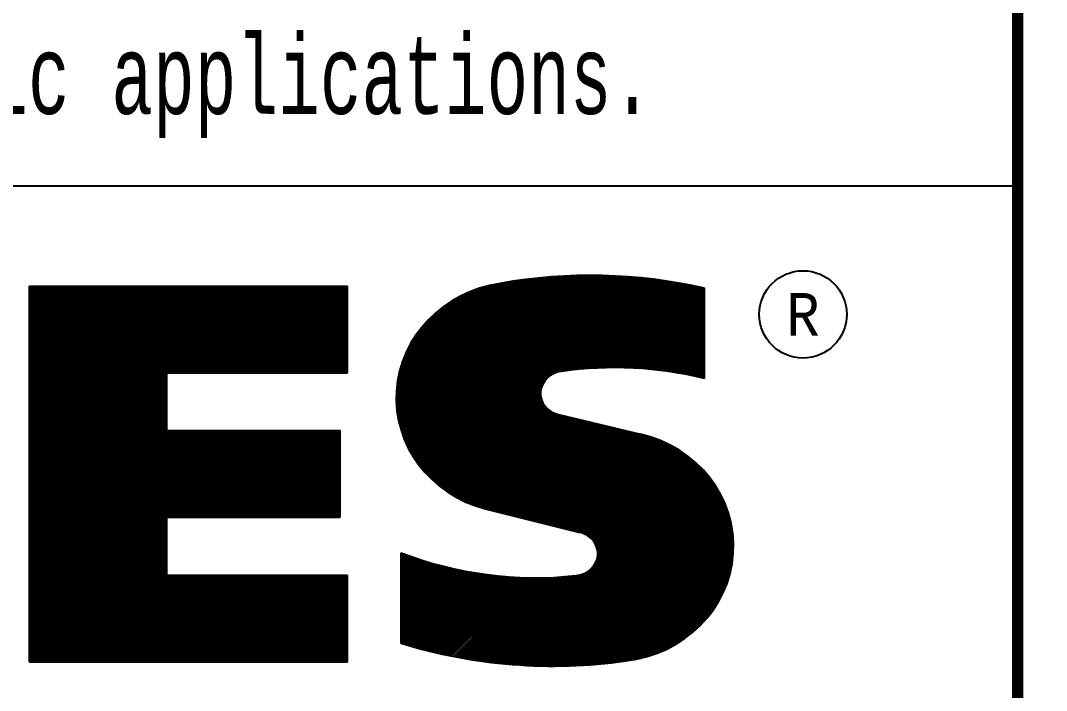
# Model space of a CAD drawing. Extents: x -13 to 326, y -81 to 129.
# Drawn here: x 19.049 to 21.571, y 3.191 to 4.839 of the extents above; entities that cross this region are included whole.
import ezdxf
from ezdxf.enums import TextEntityAlignment as Align

# ---------------------------------------------------------------- set-up
doc = ezdxf.new("R2010")
doc.units = 0
doc.header["$MEASUREMENT"] = 0
doc.layers.add('1', color=7, linetype='Continuous')
doc.layers.add('2', color=7, linetype='Continuous')
doc.styles.get("Standard").update_dxf_attribs({"font": 'monotxt.shx'})

# ---------------------------------------------------------------- blocks, each defined once
blk = doc.blocks.new('*U34', base_point=(20.2747, 3.9112))
at = {"layer": '1', "color": 1, "linetype": 'Continuous'}
blk.add_arc((20.2747, 3.9112), 0.302, 277.0315, 72.0315, dxfattribs=at)
blk = doc.blocks.new('*U35', base_point=(20.499758, 3.545639))
at = {"layer": '1', "color": 1, "linetype": 'Continuous'}
blk.add_arc((20.499758, 3.545639), 0.302006, 277.03145, 75.87677, dxfattribs=at)
blk = doc.blocks.new('*U36', base_point=(20.407239, 3.527289))
at = {"layer": '1', "color": 1, "linetype": 'Continuous'}
blk.add_arc((20.407239, 3.527289), 0.061144, 96.815077, 254.38799, dxfattribs=at)
blk = doc.blocks.new('*U37', base_point=(20.3881, 3.9218))
at = {"layer": '1', "color": 1, "linetype": 'Continuous'}
blk.add_arc((20.3881, 3.9218), 0.0611, 96.8151, 252.7312, dxfattribs=at)
blk = doc.blocks.new('*X15')
at = {"layer": '1', "color": 1, "linetype": 'Continuous'}
for p, q in [((-0.4462, 0.2128), (-0.1316, 0.5274)), ((-0.4462, 0.2157), (-0.1344, 0.5274)), ((-0.4462, 0.2185), (-0.1373, 0.5274)), ((-0.4462, 0.2213), (-0.1401, 0.5274)), ((-0.4462, 0.2242), (-0.1429, 0.5274)), ((-0.4462, 0.227), (-0.1457, 0.5274)), ((-0.4462, 0.2298), (-0.1486, 0.5274)), ((-0.4462, 0.2326), (-0.1514, 0.5274)), ((-0.4462, 0.2355), (-0.1542, 0.5274)), ((-0.4462, 0.2383), (-0.1571, 0.5274)), ((-0.4462, 0.2411), (-0.1599, 0.5274)), ((-0.4462, 0.244), (-0.1627, 0.5274)), ((-0.4462, 0.2468), (-0.1655, 0.5274)), ((-0.4462, 0.2496), (-0.1684, 0.5274)), ((-0.4462, 0.2524), (-0.1712, 0.5274)), ((-0.4462, 0.2553), (-0.174, 0.5274)), ((-0.4462, 0.2581), (-0.1769, 0.5274)), ((-0.4462, 0.2609), (-0.1797, 0.5274)), ((-0.4462, 0.2638), (-0.1825, 0.5274)), ((-0.4462, 0.2666), (-0.1853, 0.5274)), ((-0.4462, 0.2694), (-0.1882, 0.5274)), ((-0.4462, 0.2722), (-0.191, 0.5274)), ((-0.4462, 0.2751), (-0.1938, 0.5274)), ((-0.4462, 0.2779), (-0.1967, 0.5274)), ((-0.4462, 0.2807), (-0.1995, 0.5274)), ((-0.4462, 0.2836), (-0.2023, 0.5274)), ((-0.4462, 0.2864), (-0.2051, 0.5274)), ((-0.4462, 0.2892), (-0.208, 0.5274)), ((-0.4462, 0.292), (-0.2108, 0.5274)), ((-0.4462, 0.2949), (-0.2136, 0.5274)), ((-0.4462, 0.2977), (-0.2165, 0.5274)), ((-0.4462, 0.3005), (-0.2193, 0.5274)), ((-0.4462, 0.3034), (-0.2221, 0.5274)), ((-0.4462, 0.3062), (-0.2249, 0.5274)), ((-0.4462, 0.309), (-0.2278, 0.5274)), ((-0.4462, 0.3118), (-0.2306, 0.5274)), ((-0.4462, 0.3147), (-0.2334, 0.5274)), ((-0.4462, 0.3175), (-0.2362, 0.5274)), ((-0.4462, 0.3203), (-0.2391, 0.5274)), ((-0.4462, 0.3232), (-0.2419, 0.5274)), ((-0.4462, 0.326), (-0.2447, 0.5274)), ((-0.4462, 0.3288), (-0.2476, 0.5274)), ((-0.4462, 0.3316), (-0.2504, 0.5274)), ((-0.4462, 0.3345), (-0.2532, 0.5274)), ((-0.4462, 0.3373), (-0.256, 0.5274)), ((-0.4462, 0.3401), (-0.2589, 0.5274)), ((-0.4462, 0.343), (-0.2617, 0.5274)), ((-0.4462, 0.3458), (-0.2645, 0.5274)), ((-0.4462, 0.3486), (-0.2674, 0.5274)), ((-0.4462, 0.3514), (-0.2702, 0.5274)), ((-0.4462, 0.3543), (-0.273, 0.5274)), ((-0.4462, 0.3571), (-0.2758, 0.5274)), ((-0.4462, 0.3599), (-0.2787, 0.5274)), ((-0.4462, 0.3628), (-0.2815, 0.5274)), ((-0.4462, 0.3656), (-0.2843, 0.5274)), ((-0.4462, 0.3684), (-0.2872, 0.5274)), ((-0.4462, 0.3712), (-0.29, 0.5274)), ((-0.4462, 0.3741), (-0.2928, 0.5274)), ((-0.4462, 0.3769), (-0.2956, 0.5274)), ((-0.4462, 0.3797), (-0.2985, 0.5274)), ((-0.4462, 0.3826), (-0.3013, 0.5274)), ((-0.4462, 0.3854), (-0.3041, 0.5274)), ((-0.4462, 0.3882), (-0.307, 0.5274)), ((-0.4462, 0.391), (-0.3098, 0.5274)), ((-0.4462, 0.3939), (-0.3126, 0.5274)), ((-0.4462, 0.3967), (-0.3154, 0.5274)), ((-0.4462, 0.3995), (-0.3183, 0.5274)), ((-0.4462, 0.4024), (-0.3211, 0.5274)), ((-0.4462, 0.4052), (-0.3239, 0.5274)), ((-0.4462, 0.408), (-0.3268, 0.5274)), ((-0.4462, 0.4108), (-0.3296, 0.5274)), ((-0.4462, 0.4137), (-0.3324, 0.5274)), ((-0.4462, 0.4165), (-0.3352, 0.5274)), ((-0.4462, 0.4193), (-0.3381, 0.5274)), ((-0.4462, 0.4222), (-0.3409, 0.5274)), ((-0.4462, 0.425), (-0.3437, 0.5274)), ((-0.4462, 0.4278), (-0.3466, 0.5274)), ((-0.4462, 0.4306), (-0.3494, 0.5274)), ((-0.4462, 0.4335), (-0.3522, 0.5274)), ((-0.4462, 0.4363), (-0.355, 0.5274)), ((-0.4462, 0.4391), (-0.3579, 0.5274)), ((-0.4462, 0.4419), (-0.3607, 0.5274)), ((-0.4462, 0.4448), (-0.3635, 0.5274)), ((-0.4462, 0.4476), (-0.3664, 0.5274)), ((-0.4462, 0.4504), (-0.3692, 0.5274)), ((-0.4462, 0.4533), (-0.372, 0.5274)), ((-0.4462, 0.4561), (-0.3748, 0.5274)), ((-0.4462, 0.4589), (-0.3777, 0.5274)), ((-0.4462, 0.4617), (-0.3805, 0.5274)), ((-0.4462, 0.4646), (-0.3833, 0.5274)), ((-0.4462, 0.4674), (-0.3862, 0.5274)), ((-0.4462, 0.4702), (-0.389, 0.5274)), ((-0.4462, 0.4731), (-0.3918, 0.5274)), ((-0.4462, 0.4759), (-0.3946, 0.5274)), ((-0.4462, 0.4787), (-0.3975, 0.5274)), ((-0.4462, 0.4815), (-0.4003, 0.5274)), ((-0.4462, 0.4844), (-0.4031, 0.5274)), ((-0.4462, 0.4872), (-0.406, 0.5274)), ((-0.4462, 0.49), (-0.4088, 0.5274)), ((-0.4462, 0.4929), (-0.4116, 0.5274)), ((-0.4462, 0.4957), (-0.4144, 0.5274)), ((-0.4462, 0.4985), (-0.4173, 0.5274)), ((-0.4462, 0.5013), (-0.4201, 0.5274)), ((-0.4462, 0.5042), (-0.4229, 0.5274)), ((-0.4462, 0.507), (-0.4258, 0.5274)), ((-0.4462, 0.5098), (-0.4286, 0.5274)), ((-0.4462, 0.5127), (-0.4314, 0.5274)), ((-0.4462, 0.5155), (-0.4342, 0.5274)), ((-0.4462, 0.5183), (-0.4371, 0.5274)), ((-0.4462, 0.5211), (-0.4399, 0.5274)), ((-0.4462, 0.524), (-0.4427, 0.5274)), ((-0.4462, 0.5268), (-0.4456, 0.5274)), ((-0.2506, 0.4056), (-0.1288, 0.5274)), ((-0.2478, 0.4056), (-0.1259, 0.5274)), ((-0.245, 0.4056), (-0.1231, 0.5274)), ((-0.2422, 0.4056), (-0.1203, 0.5274)), ((-0.2393, 0.4056), (-0.1175, 0.5274)), ((-0.2365, 0.4056), (-0.1146, 0.5274)), ((-0.2337, 0.4056), (-0.1118, 0.5274)), ((-0.2308, 0.4056), (-0.109, 0.5274)), ((-0.228, 0.4056), (-0.1061, 0.5274)), ((-0.2252, 0.4056), (-0.1033, 0.5274)), ((-0.2224, 0.4056), (-0.1005, 0.5274)), ((-0.2195, 0.4056), (-0.0977, 0.5274)), ((-0.2167, 0.4056), (-0.0948, 0.5274)), ((-0.2139, 0.4056), (-0.092, 0.5274)), ((-0.211, 0.4056), (-0.0892, 0.5274)), ((-0.2082, 0.4056), (-0.0863, 0.5274)), ((-0.2054, 0.4056), (-0.0835, 0.5274)), ((-0.2026, 0.4056), (-0.0807, 0.5274)), ((-0.1997, 0.4056), (-0.0779, 0.5274)), ((-0.1969, 0.4056), (-0.075, 0.5274)), ((-0.1941, 0.4056), (-0.0722, 0.5274)), ((-0.1912, 0.4056), (-0.0694, 0.5274)), ((-0.1884, 0.4056), (-0.0665, 0.5274)), ((-0.1856, 0.4056), (-0.0637, 0.5274)), ((-0.1828, 0.4056), (-0.0609, 0.5274)), ((-0.1799, 0.4056), (-0.0581, 0.5274)), ((-0.1771, 0.4056), (-0.0552, 0.5274)), ((-0.1743, 0.4056), (-0.0524, 0.5274)), ((-0.1714, 0.4056), (-0.0496, 0.5274)), ((-0.1686, 0.4056), (-0.0467, 0.5274)), ((-0.1658, 0.4056), (-0.0439, 0.5274)), ((-0.163, 0.4056), (-0.0411, 0.5274)), ((-0.1601, 0.4056), (-0.0383, 0.5274)), ((-0.1573, 0.4056), (-0.0354, 0.5274)), ((-0.1545, 0.4056), (-0.0326, 0.5274)), ((-0.1516, 0.4056), (-0.0298, 0.5274)), ((-0.1488, 0.4056), (-0.0269, 0.5274)), ((-0.146, 0.4056), (-0.0241, 0.5274)), ((-0.1432, 0.4056), (-0.0213, 0.5274)), ((-0.1403, 0.4056), (-0.0185, 0.5274)), ((-0.1375, 0.4056), (-0.0156, 0.5274)), ((-0.1347, 0.4056), (-0.0128, 0.5274)), ((-0.1319, 0.4056), (-0.01, 0.5274)), ((-0.129, 0.4056), (-0.0071, 0.5274)), ((-0.1262, 0.4056), (-0.0043, 0.5274)), ((-0.1234, 0.4056), (-0.0015, 0.5274)), ((-0.1205, 0.4056), (0.0007, 0.5268)), ((-0.1177, 0.4056), (0.0007, 0.524)), ((-0.1149, 0.4056), (0.0007, 0.5211)), ((-0.1121, 0.4056), (0.0007, 0.5183)), ((-0.1092, 0.4056), (0.0007, 0.5155)), ((-0.1064, 0.4056), (0.0007, 0.5126)), ((-0.1036, 0.4056), (0.0007, 0.5098)), ((-0.1007, 0.4056), (0.0007, 0.507)), ((-0.0979, 0.4056), (0.0007, 0.5042)), ((-0.0951, 0.4056), (0.0007, 0.5013)), ((-0.0923, 0.4056), (0.0007, 0.4985)), ((-0.0894, 0.4056), (0.0007, 0.4957)), ((-0.0866, 0.4056), (0.0007, 0.4928)), ((-0.0838, 0.4056), (0.0007, 0.49)), ((-0.0809, 0.4056), (0.0007, 0.4872)), ((-0.0781, 0.4056), (0.0007, 0.4844)), ((-0.0753, 0.4056), (0.0007, 0.4815)), ((-0.0725, 0.4056), (0.0007, 0.4787)), ((-0.0696, 0.4056), (0.0007, 0.4759)), ((-0.0668, 0.4056), (0.0007, 0.473)), ((-0.064, 0.4056), (0.0007, 0.4702)), ((-0.0611, 0.4056), (0.0007, 0.4674)), ((-0.0583, 0.4056), (0.0007, 0.4646)), ((-0.0555, 0.4056), (0.0007, 0.4617)), ((-0.0527, 0.4056), (0.0007, 0.4589)), ((-0.0498, 0.4056), (0.0007, 0.4561)), ((-0.047, 0.4056), (0.0007, 0.4532)), ((-0.0442, 0.4056), (0.0007, 0.4504)), ((-0.0413, 0.4056), (0.0007, 0.4476)), ((-0.0385, 0.4056), (0.0007, 0.4448)), ((-0.0357, 0.4056), (0.0007, 0.4419)), ((-0.0329, 0.4056), (0.0007, 0.4391)), ((-0.03, 0.4056), (0.0007, 0.4363)), ((-0.0272, 0.4056), (0.0007, 0.4334)), ((-0.0244, 0.4056), (0.0007, 0.4306)), ((-0.0215, 0.4056), (0.0007, 0.4278)), ((-0.0187, 0.4056), (0.0007, 0.425)), ((-0.0159, 0.4056), (0.0007, 0.4221)), ((-0.0131, 0.4056), (0.0007, 0.4193)), ((-0.0102, 0.4056), (0.0007, 0.4165)), ((-0.0074, 0.4056), (0.0007, 0.4136)), ((-0.0046, 0.4056), (0.0007, 0.4108)), ((-0.0017, 0.4056), (0.0007, 0.408)), ((-0.4462, 0.21), (-0.2532, 0.403)), ((-0.4462, 0.2072), (-0.2532, 0.4002)), ((-0.4462, 0.2044), (-0.2532, 0.3973)), ((-0.4462, 0.2015), (-0.2532, 0.3945)), ((-0.4462, 0.1987), (-0.2532, 0.3917)), ((-0.4462, 0.1959), (-0.2532, 0.3888)), ((-0.4462, 0.193), (-0.2532, 0.386)), ((-0.4462, 0.1902), (-0.2532, 0.3832)), ((-0.4462, 0.1874), (-0.2532, 0.3804)), ((-0.4462, 0.1846), (-0.2532, 0.3775)), ((-0.4462, 0.1817), (-0.2532, 0.3747)), ((-0.4462, 0.1789), (-0.2532, 0.3719)), ((-0.4462, 0.1761), (-0.2532, 0.369)), ((-0.4462, 0.1732), (-0.2532, 0.3662)), ((-0.4462, 0.1704), (-0.2532, 0.3634)), ((-0.4462, 0.1676), (-0.2532, 0.3606)), ((-0.4462, 0.1648), (-0.2532, 0.3577)), ((-0.4462, 0.1619), (-0.2532, 0.3549)), ((-0.4462, 0.1591), (-0.2532, 0.3521)), ((-0.4462, 0.1563), (-0.2532, 0.3492)), ((-0.4462, 0.1535), (-0.2532, 0.3464)), ((-0.4462, 0.1506), (-0.2532, 0.3436)), ((-0.4462, 0.1478), (-0.2532, 0.3408)), ((-0.4462, 0.145), (-0.2532, 0.3379)), ((-0.4462, 0.1421), (-0.2532, 0.3351)), ((-0.4462, 0.1393), (-0.2532, 0.3323)), ((-0.4462, 0.1365), (-0.2532, 0.3294)), ((-0.4462, 0.1337), (-0.2532, 0.3266)), ((-0.4462, 0.012), (-0.1339, 0.3243)), ((-0.4462, 0.0149), (-0.1367, 0.3243)), ((-0.4462, 0.0177), (-0.1396, 0.3243)), ((-0.4462, 0.0205), (-0.1424, 0.3243)), ((-0.4462, 0.0233), (-0.1452, 0.3243)), ((-0.4462, 0.0262), (-0.148, 0.3243)), ((-0.4462, 0.029), (-0.1509, 0.3243)), ((-0.4462, 0.0318), (-0.1537, 0.3243)), ((-0.4462, 0.0347), (-0.1565, 0.3243)), ((-0.4462, 0.0375), (-0.1594, 0.3243)), ((-0.4462, 0.0403), (-0.1622, 0.3243)), ((-0.4462, 0.0431), (-0.165, 0.3243)), ((-0.4462, 0.046), (-0.1678, 0.3243)), ((-0.4462, 0.0488), (-0.1707, 0.3243)), ((-0.4462, 0.0516), (-0.1735, 0.3243)), ((-0.4462, 0.0545), (-0.1763, 0.3243)), ((-0.4462, 0.0573), (-0.1792, 0.3243)), ((-0.4462, 0.0601), (-0.182, 0.3243)), ((-0.4462, 0.0629), (-0.1848, 0.3243)), ((-0.4462, 0.0658), (-0.1876, 0.3243)), ((-0.4462, 0.0686), (-0.1905, 0.3243)), ((-0.4462, 0.0714), (-0.1933, 0.3243)), ((-0.4462, 0.0743), (-0.1961, 0.3243)), ((-0.4462, 0.0771), (-0.199, 0.3243)), ((-0.4462, 0.0799), (-0.2018, 0.3243)), ((-0.4462, 0.0827), (-0.2046, 0.3243)), ((-0.4462, 0.0856), (-0.2074, 0.3243)), ((-0.4462, 0.0884), (-0.2103, 0.3243)), ((-0.4462, 0.0912), (-0.2131, 0.3243)), ((-0.4462, 0.0941), (-0.2159, 0.3243)), ((-0.4462, 0.0969), (-0.2188, 0.3243)), ((-0.4462, 0.0997), (-0.2216, 0.3243)), ((-0.4462, 0.1025), (-0.2244, 0.3243)), ((-0.4462, 0.1054), (-0.2272, 0.3243)), ((-0.4462, 0.1082), (-0.2301, 0.3243)), ((-0.4462, 0.111), (-0.2329, 0.3243)), ((-0.4462, 0.1139), (-0.2357, 0.3243)), ((-0.4462, 0.1167), (-0.2386, 0.3243)), ((-0.4462, 0.1195), (-0.2414, 0.3243)), ((-0.4462, 0.1223), (-0.2442, 0.3243)), ((-0.4462, 0.1252), (-0.247, 0.3243)), ((-0.4462, 0.128), (-0.2499, 0.3243)), ((-0.4462, 0.1308), (-0.2527, 0.3243)), ((-0.253, 0.2024), (-0.1311, 0.3243)), ((-0.2501, 0.2024), (-0.1282, 0.3243)), ((-0.2473, 0.2024), (-0.1254, 0.3243)), ((-0.2445, 0.2024), (-0.1226, 0.3243)), ((-0.2416, 0.2024), (-0.1198, 0.3243)), ((-0.2388, 0.2024), (-0.1169, 0.3243)), ((-0.236, 0.2024), (-0.1141, 0.3243)), ((-0.2332, 0.2024), (-0.1113, 0.3243)), ((-0.2303, 0.2024), (-0.1084, 0.3243)), ((-0.2275, 0.2024), (-0.1056, 0.3243)), ((-0.2247, 0.2024), (-0.1028, 0.3243)), ((-0.2218, 0.2024), (-0.1, 0.3243)), ((-0.219, 0.2024), (-0.0971, 0.3243)), ((-0.2162, 0.2024), (-0.0943, 0.3243)), ((-0.2134, 0.2024), (-0.0915, 0.3243)), ((-0.2105, 0.2024), (-0.0886, 0.3243)), ((-0.2077, 0.2024), (-0.0858, 0.3243)), ((-0.2049, 0.2024), (-0.083, 0.3243)), ((-0.202, 0.2024), (-0.0802, 0.3243)), ((-0.1992, 0.2024), (-0.0773, 0.3243)), ((-0.1964, 0.2024), (-0.0745, 0.3243)), ((-0.1936, 0.2024), (-0.0717, 0.3243)), ((-0.1907, 0.2024), (-0.0689, 0.3243)), ((-0.1879, 0.2024), (-0.066, 0.3243)), ((-0.1851, 0.2024), (-0.0632, 0.3243)), ((-0.1822, 0.2024), (-0.0604, 0.3243)), ((-0.1794, 0.2024), (-0.0575, 0.3243)), ((-0.1766, 0.2024), (-0.0547, 0.3243)), ((-0.1738, 0.2024), (-0.0519, 0.3243)), ((-0.1709, 0.2024), (-0.0491, 0.3243)), ((-0.1681, 0.2024), (-0.0462, 0.3243)), ((-0.1653, 0.2024), (-0.0434, 0.3243)), ((-0.1624, 0.2024), (-0.0406, 0.3243)), ((-0.1596, 0.2024), (-0.0377, 0.3243)), ((-0.1568, 0.2024), (-0.0349, 0.3243)), ((-0.154, 0.2024), (-0.0321, 0.3243)), ((-0.1511, 0.2024), (-0.0293, 0.3243)), ((-0.1483, 0.2024), (-0.0264, 0.3243)), ((-0.1455, 0.2024), (-0.0236, 0.3243)), ((-0.1426, 0.2024), (-0.0208, 0.3243)), ((-0.1398, 0.2024), (-0.0179, 0.3243)), ((-0.137, 0.2024), (-0.0151, 0.3243)), ((-0.1342, 0.2024), (-0.0123, 0.3243)), ((-0.1313, 0.2024), (-0.0095, 0.3243)), ((-0.1285, 0.2024), (-0.0095, 0.3215)), ((-0.1257, 0.2024), (-0.0095, 0.3186)), ((-0.1228, 0.2024), (-0.0095, 0.3158)), ((-0.12, 0.2024), (-0.0095, 0.313)), ((-0.1172, 0.2024), (-0.0095, 0.3102)), ((-0.1144, 0.2024), (-0.0095, 0.3073)), ((-0.1115, 0.2024), (-0.0095, 0.3045)), ((-0.1087, 0.2024), (-0.0095, 0.3017)), ((-0.1059, 0.2024), (-0.0095, 0.2988)), ((-0.103, 0.2024), (-0.0095, 0.296)), ((-0.1002, 0.2024), (-0.0095, 0.2932)), ((-0.0974, 0.2024), (-0.0095, 0.2904)), ((-0.0946, 0.2024), (-0.0095, 0.2875)), ((-0.0917, 0.2024), (-0.0095, 0.2847)), ((-0.0889, 0.2024), (-0.0095, 0.2819)), ((-0.0861, 0.2024), (-0.0095, 0.279)), ((-0.0832, 0.2024), (-0.0095, 0.2762)), ((-0.0804, 0.2024), (-0.0095, 0.2734)), ((-0.0776, 0.2024), (-0.0095, 0.2706)), ((-0.0748, 0.2024), (-0.0095, 0.2677)), ((-0.0719, 0.2024), (-0.0095, 0.2649)), ((-0.0691, 0.2024), (-0.0095, 0.2621)), ((-0.0663, 0.2024), (-0.0095, 0.2592)), ((-0.0634, 0.2024), (-0.0095, 0.2564)), ((-0.0606, 0.2024), (-0.0095, 0.2536)), ((-0.0578, 0.2024), (-0.0095, 0.2508)), ((-0.055, 0.2024), (-0.0095, 0.2479)), ((-0.0521, 0.2024), (-0.0095, 0.2451)), ((-0.0493, 0.2024), (-0.0095, 0.2423)), ((-0.0465, 0.2024), (-0.0095, 0.2394)), ((-0.0436, 0.2024), (-0.0095, 0.2366)), ((-0.0408, 0.2024), (-0.0095, 0.2338)), ((-0.038, 0.2024), (-0.0095, 0.231)), ((-0.0352, 0.2024), (-0.0095, 0.2281)), ((-0.0323, 0.2024), (-0.0095, 0.2253)), ((-0.0295, 0.2024), (-0.0095, 0.2225)), ((-0.0267, 0.2024), (-0.0095, 0.2196)), ((-0.0238, 0.2024), (-0.0095, 0.2168)), ((-0.4462, 0.0092), (-0.2532, 0.2022)), ((-0.021, 0.2024), (-0.0095, 0.214)), ((-0.0182, 0.2024), (-0.0095, 0.2112)), ((-0.0154, 0.2024), (-0.0095, 0.2083)), ((-0.0125, 0.2024), (-0.0095, 0.2055)), ((-0.0097, 0.2024), (-0.0095, 0.2027)), ((-0.4462, 0.0064), (-0.2532, 0.1993)), ((-0.4462, 0.0035), (-0.2532, 0.1965)), ((-0.4462, 0.0007), (-0.2532, 0.1937)), ((-0.4448, -0.0007), (-0.2532, 0.1909)), ((-0.4419, -0.0007), (-0.2532, 0.188)), ((-0.4391, -0.0007), (-0.2532, 0.1852)), ((-0.4363, -0.0007), (-0.2532, 0.1824)), ((-0.4334, -0.0007), (-0.2532, 0.1795)), ((-0.4306, -0.0007), (-0.2532, 0.1767)), ((-0.4278, -0.0007), (-0.2532, 0.1739)), ((-0.425, -0.0007), (-0.2532, 0.1711)), ((-0.4221, -0.0007), (-0.2532, 0.1682)), ((-0.4193, -0.0007), (-0.2532, 0.1654)), ((-0.4165, -0.0007), (-0.2532, 0.1626)), ((-0.4136, -0.0007), (-0.2532, 0.1597)), ((-0.4108, -0.0007), (-0.2532, 0.1569)), ((-0.408, -0.0007), (-0.2532, 0.1541)), ((-0.4052, -0.0007), (-0.2532, 0.1513)), ((-0.4023, -0.0007), (-0.2532, 0.1484)), ((-0.3995, -0.0007), (-0.2532, 0.1456)), ((-0.3967, -0.0007), (-0.2532, 0.1428)), ((-0.3939, -0.0007), (-0.2532, 0.1399)), ((-0.391, -0.0007), (-0.2532, 0.1371)), ((-0.3882, -0.0007), (-0.2532, 0.1343)), ((-0.3854, -0.0007), (-0.2532, 0.1315)), ((-0.3825, -0.0007), (-0.2532, 0.1286)), ((-0.3797, -0.0007), (-0.2532, 0.1258)), ((-0.3769, -0.0007), (-0.2532, 0.123)), ((-0.3741, -0.0007), (-0.2522, 0.1212)), ((-0.3712, -0.0007), (-0.2493, 0.1212)), ((-0.3684, -0.0007), (-0.2465, 0.1212)), ((-0.3656, -0.0007), (-0.2437, 0.1212)), ((-0.3627, -0.0007), (-0.2409, 0.1212)), ((-0.3599, -0.0007), (-0.238, 0.1212)), ((-0.3571, -0.0007), (-0.2352, 0.1212)), ((-0.3543, -0.0007), (-0.2324, 0.1212)), ((-0.3514, -0.0007), (-0.2295, 0.1212)), ((-0.3486, -0.0007), (-0.2267, 0.1212)), ((-0.3458, -0.0007), (-0.2239, 0.1212)), ((-0.3429, -0.0007), (-0.2211, 0.1212)), ((-0.3401, -0.0007), (-0.2182, 0.1212)), ((-0.3373, -0.0007), (-0.2154, 0.1212)), ((-0.3345, -0.0007), (-0.2126, 0.1212)), ((-0.3316, -0.0007), (-0.2097, 0.1212)), ((-0.3288, -0.0007), (-0.2069, 0.1212)), ((-0.326, -0.0007), (-0.2041, 0.1212)), ((-0.3231, -0.0007), (-0.2013, 0.1212)), ((-0.3203, -0.0007), (-0.1984, 0.1212)), ((-0.3175, -0.0007), (-0.1956, 0.1212)), ((-0.3147, -0.0007), (-0.1928, 0.1212)), ((-0.3118, -0.0007), (-0.19, 0.1212)), ((-0.309, -0.0007), (-0.1871, 0.1212)), ((-0.3062, -0.0007), (-0.1843, 0.1212)), ((-0.3033, -0.0007), (-0.1815, 0.1212)), ((-0.3005, -0.0007), (-0.1786, 0.1212)), ((-0.2977, -0.0007), (-0.1758, 0.1212)), ((-0.2949, -0.0007), (-0.173, 0.1212)), ((-0.292, -0.0007), (-0.1702, 0.1212)), ((-0.2892, -0.0007), (-0.1673, 0.1212)), ((-0.2864, -0.0007), (-0.1645, 0.1212)), ((-0.2835, -0.0007), (-0.1617, 0.1212)), ((-0.2807, -0.0007), (-0.1588, 0.1212)), ((-0.2779, -0.0007), (-0.156, 0.1212)), ((-0.2751, -0.0007), (-0.1532, 0.1212)), ((-0.2722, -0.0007), (-0.1504, 0.1212)), ((-0.2694, -0.0007), (-0.1475, 0.1212)), ((-0.2666, -0.0007), (-0.1447, 0.1212)), ((-0.2637, -0.0007), (-0.1419, 0.1212)), ((-0.2609, -0.0007), (-0.139, 0.1212)), ((-0.2581, -0.0007), (-0.1362, 0.1212)), ((-0.2553, -0.0007), (-0.1334, 0.1212)), ((-0.2524, -0.0007), (-0.1306, 0.1212)), ((-0.2496, -0.0007), (-0.1277, 0.1212)), ((-0.2468, -0.0007), (-0.1249, 0.1212)), ((-0.2439, -0.0007), (-0.1221, 0.1212)), ((-0.2411, -0.0007), (-0.1192, 0.1212)), ((-0.2383, -0.0007), (-0.1164, 0.1212)), ((-0.2355, -0.0007), (-0.1136, 0.1212)), ((-0.2326, -0.0007), (-0.1108, 0.1212)), ((-0.2298, -0.0007), (-0.1079, 0.1212)), ((-0.227, -0.0007), (-0.1051, 0.1212)), ((-0.2241, -0.0007), (-0.1023, 0.1212)), ((-0.2213, -0.0007), (-0.0994, 0.1212)), ((-0.2185, -0.0007), (-0.0966, 0.1212)), ((-0.2157, -0.0007), (-0.0938, 0.1212)), ((-0.2128, -0.0007), (-0.091, 0.1212)), ((-0.21, -0.0007), (-0.0881, 0.1212)), ((-0.2072, -0.0007), (-0.0853, 0.1212)), ((-0.2043, -0.0007), (-0.0825, 0.1212)), ((-0.2015, -0.0007), (-0.0796, 0.1212)), ((-0.1987, -0.0007), (-0.0768, 0.1212)), ((-0.1959, -0.0007), (-0.074, 0.1212)), ((-0.193, -0.0007), (-0.0712, 0.1212)), ((-0.1902, -0.0007), (-0.0683, 0.1212)), ((-0.1874, -0.0007), (-0.0655, 0.1212)), ((-0.1845, -0.0007), (-0.0627, 0.1212)), ((-0.1817, -0.0007), (-0.0598, 0.1212)), ((-0.1789, -0.0007), (-0.057, 0.1212)), ((-0.1761, -0.0007), (-0.0542, 0.1212)), ((-0.1732, -0.0007), (-0.0514, 0.1212)), ((-0.1704, -0.0007), (-0.0485, 0.1212)), ((-0.1676, -0.0007), (-0.0457, 0.1212)), ((-0.1647, -0.0007), (-0.0429, 0.1212)), ((-0.1619, -0.0007), (-0.04, 0.1212)), ((-0.1591, -0.0007), (-0.0372, 0.1212)), ((-0.1563, -0.0007), (-0.0344, 0.1212)), ((-0.1534, -0.0007), (-0.0316, 0.1212)), ((-0.1506, -0.0007), (-0.0287, 0.1212)), ((-0.1478, -0.0007), (-0.0259, 0.1212)), ((-0.1449, -0.0007), (-0.0231, 0.1212)), ((-0.1421, -0.0007), (-0.0202, 0.1212)), ((-0.1393, -0.0007), (-0.0174, 0.1212)), ((-0.1365, -0.0007), (-0.0146, 0.1212)), ((-0.1336, -0.0007), (-0.0118, 0.1212)), ((-0.1308, -0.0007), (-0.0089, 0.1212)), ((-0.128, -0.0007), (-0.0061, 0.1212)), ((-0.1251, -0.0007), (-0.0033, 0.1212)), ((-0.1223, -0.0007), (-0.0004, 0.1212)), ((-0.1195, -0.0007), (0.0007, 0.1195)), ((-0.1167, -0.0007), (0.0007, 0.1167)), ((-0.1138, -0.0007), (0.0007, 0.1138)), ((-0.111, -0.0007), (0.0007, 0.111)), ((-0.1082, -0.0007), (0.0007, 0.1082)), ((-0.1054, -0.0007), (0.0007, 0.1054)), ((-0.1025, -0.0007), (0.0007, 0.1025)), ((-0.0997, -0.0007), (0.0007, 0.0997)), ((-0.0969, -0.0007), (0.0007, 0.0969)), ((-0.094, -0.0007), (0.0007, 0.094)), ((-0.0912, -0.0007), (0.0007, 0.0912)), ((-0.0884, -0.0007), (0.0007, 0.0884)), ((-0.0856, -0.0007), (0.0007, 0.0856)), ((-0.0827, -0.0007), (0.0007, 0.0827)), ((-0.0799, -0.0007), (0.0007, 0.0799)), ((-0.0771, -0.0007), (0.0007, 0.0771)), ((-0.0742, -0.0007), (0.0007, 0.0742)), ((-0.0714, -0.0007), (0.0007, 0.0714)), ((-0.0686, -0.0007), (0.0007, 0.0686)), ((-0.0658, -0.0007), (0.0007, 0.0658)), ((-0.0629, -0.0007), (0.0007, 0.0629)), ((-0.0601, -0.0007), (0.0007, 0.0601)), ((-0.0573, -0.0007), (0.0007, 0.0573)), ((-0.0544, -0.0007), (0.0007, 0.0544)), ((-0.0516, -0.0007), (0.0007, 0.0516)), ((-0.0488, -0.0007), (0.0007, 0.0488)), ((-0.046, -0.0007), (0.0007, 0.046)), ((-0.0431, -0.0007), (0.0007, 0.0431)), ((-0.0403, -0.0007), (0.0007, 0.0403)), ((-0.0375, -0.0007), (0.0007, 0.0375)), ((-0.0346, -0.0007), (0.0007, 0.0346)), ((-0.0318, -0.0007), (0.0007, 0.0318)), ((-0.029, -0.0007), (0.0007, 0.029)), ((-0.0262, -0.0007), (0.0007, 0.0262)), ((-0.0233, -0.0007), (0.0007, 0.0233)), ((-0.0205, -0.0007), (0.0007, 0.0205)), ((-0.0177, -0.0007), (0.0007, 0.0177)), ((-0.0148, -0.0007), (0.0007, 0.0148)), ((-0.012, -0.0007), (0.0007, 0.012)), ((-0.0092, -0.0007), (0.0007, 0.0092)), ((-0.0064, -0.0007), (0.0007, 0.0064)), ((-0.0035, -0.0007), (0.0007, 0.0035)), ((-0.0007, -0.0007), (0.0007, 0.0007))]:
    blk.add_line(p, q, dxfattribs=at)
blk = doc.blocks.new('*X16')
at = {"layer": '1', "color": 1, "linetype": 'Continuous'}
for p, q in [((-0.4195, 0.2735), (-0.203, 0.49)), ((-0.4188, 0.2714), (-0.1999, 0.4902)), ((-0.4181, 0.2692), (-0.1969, 0.4904)), ((-0.4173, 0.2671), (-0.1939, 0.4905)), ((-0.4166, 0.2651), (-0.1909, 0.4907)), ((-0.4158, 0.263), (-0.188, 0.4909)), ((-0.415, 0.261), (-0.185, 0.491)), ((-0.4141, 0.259), (-0.1821, 0.4911)), ((-0.4133, 0.2571), (-0.1791, 0.4912)), ((-0.4124, 0.2551), (-0.1762, 0.4913)), ((-0.4115, 0.2532), (-0.1733, 0.4914)), ((-0.4106, 0.2513), (-0.1704, 0.4915)), ((-0.4096, 0.2494), (-0.1675, 0.4915)), ((-0.4087, 0.2475), (-0.1646, 0.4916)), ((-0.4077, 0.2457), (-0.1618, 0.4916)), ((-0.4067, 0.2438), (-0.1589, 0.4916)), ((-0.4057, 0.242), (-0.1561, 0.4917)), ((-0.4046, 0.2403), (-0.1532, 0.4917)), ((-0.4036, 0.2385), (-0.1504, 0.4916)), ((-0.4025, 0.2368), (-0.1476, 0.4916)), ((-0.4014, 0.235), (-0.1448, 0.4916)), ((-0.4003, 0.2333), (-0.142, 0.4916)), ((-0.3991, 0.2316), (-0.1392, 0.4915)), ((-0.398, 0.23), (-0.1365, 0.4915)), ((-0.3968, 0.2283), (-0.1337, 0.4914)), ((-0.3956, 0.2267), (-0.131, 0.4913)), ((-0.3944, 0.2251), (-0.1282, 0.4912)), ((-0.3931, 0.2235), (-0.1255, 0.4911)), ((-0.3919, 0.2219), (-0.1228, 0.491)), ((-0.3906, 0.2203), (-0.1201, 0.4909)), ((-0.3893, 0.2188), (-0.1174, 0.4907)), ((-0.388, 0.2172), (-0.1147, 0.4906)), ((-0.3867, 0.2157), (-0.112, 0.4905)), ((-0.3854, 0.2142), (-0.1093, 0.4903)), ((-0.384, 0.2128), (-0.1067, 0.4901)), ((-0.3827, 0.2113), (-0.104, 0.4899)), ((-0.4265, 0.3174), (-0.26, 0.4838)), ((-0.4265, 0.3202), (-0.2634, 0.4833)), ((-0.4264, 0.3146), (-0.2567, 0.4843)), ((-0.4264, 0.3231), (-0.2667, 0.4828)), ((-0.4263, 0.3119), (-0.2534, 0.4848)), ((-0.4263, 0.326), (-0.2701, 0.4823)), ((-0.4262, 0.3092), (-0.2502, 0.4852)), ((-0.4262, 0.329), (-0.2735, 0.4817)), ((-0.426, 0.3066), (-0.2469, 0.4857)), ((-0.426, 0.3321), (-0.2769, 0.4812)), ((-0.4257, 0.304), (-0.2437, 0.4861)), ((-0.4257, 0.3352), (-0.2803, 0.4806)), ((-0.4254, 0.3015), (-0.2404, 0.4865)), ((-0.4253, 0.3384), (-0.2837, 0.48)), ((-0.4251, 0.299), (-0.2372, 0.4868)), ((-0.4249, 0.3416), (-0.2871, 0.4794)), ((-0.4248, 0.2965), (-0.234, 0.4872)), ((-0.4244, 0.294), (-0.2309, 0.4876)), ((-0.4243, 0.345), (-0.2906, 0.4787)), ((-0.424, 0.2916), (-0.2277, 0.4879)), ((-0.4237, 0.3485), (-0.2943, 0.4779)), ((-0.4235, 0.2893), (-0.2246, 0.4882)), ((-0.423, 0.2869), (-0.2214, 0.4885)), ((-0.423, 0.352), (-0.298, 0.477)), ((-0.4225, 0.2846), (-0.2183, 0.4888)), ((-0.4221, 0.3557), (-0.3018, 0.476)), ((-0.4219, 0.2823), (-0.2152, 0.4891)), ((-0.4214, 0.2801), (-0.2121, 0.4893)), ((-0.4208, 0.2779), (-0.2091, 0.4896)), ((-0.4201, 0.2757), (-0.206, 0.4898)), ((-0.3813, 0.2099), (-0.1014, 0.4898)), ((-0.3799, 0.2084), (-0.0987, 0.4896)), ((-0.3784, 0.207), (-0.0961, 0.4894)), ((-0.377, 0.2056), (-0.0935, 0.4891)), ((-0.3756, 0.2043), (-0.0909, 0.4889)), ((-0.3741, 0.2029), (-0.0883, 0.4887)), ((-0.3726, 0.2016), (-0.0857, 0.4885)), ((-0.3711, 0.2003), (-0.0831, 0.4882)), ((-0.3696, 0.199), (-0.0806, 0.488)), ((-0.368, 0.1977), (-0.078, 0.4877)), ((-0.3665, 0.1964), (-0.0754, 0.4874)), ((-0.2078, 0.3523), (-0.0729, 0.4871)), ((-0.2025, 0.3547), (-0.0704, 0.4868)), ((-0.1983, 0.356), (-0.0678, 0.4865)), ((-0.1948, 0.3567), (-0.0653, 0.4862)), ((-0.1915, 0.3572), (-0.0628, 0.4859)), ((-0.1882, 0.3576), (-0.0603, 0.4856)), ((-0.185, 0.3581), (-0.0578, 0.4853)), ((-0.1818, 0.3584), (-0.0553, 0.4849)), ((-0.1786, 0.3588), (-0.0528, 0.4846)), ((-0.1754, 0.3592), (-0.0503, 0.4842)), ((-0.1723, 0.3595), (-0.0479, 0.4839)), ((-0.1691, 0.3598), (-0.0454, 0.4835)), ((-0.166, 0.3601), (-0.0429, 0.4831)), ((-0.1629, 0.3603), (-0.0405, 0.4828)), ((-0.1599, 0.3606), (-0.0381, 0.4824)), ((-0.1568, 0.3608), (-0.0356, 0.482)), ((-0.1538, 0.361), (-0.0332, 0.4816)), ((-0.1508, 0.3612), (-0.0308, 0.4812)), ((-0.1478, 0.3613), (-0.0284, 0.4807)), ((-0.1448, 0.3615), (-0.026, 0.4803)), ((-0.1418, 0.3616), (-0.0236, 0.4799)), ((-0.1389, 0.3617), (-0.0212, 0.4794)), ((-0.136, 0.3618), (-0.0188, 0.479)), ((-0.1331, 0.3619), (-0.0164, 0.4785)), ((-0.1302, 0.362), (-0.0141, 0.4781)), ((-0.1273, 0.362), (-0.0117, 0.4776)), ((-0.1244, 0.3621), (-0.0093, 0.4771)), ((-0.1216, 0.3621), (-0.007, 0.4767)), ((-0.1188, 0.3621), (-0.0047, 0.4762)), ((-0.1159, 0.3621), (-0.0023, 0.4757)), ((-0.4212, 0.3595), (-0.3058, 0.4748)), ((-0.42, 0.3634), (-0.3099, 0.4735)), ((-0.4187, 0.3676), (-0.3142, 0.4721)), ((-0.4172, 0.3719), (-0.3187, 0.4704)), ((-0.4155, 0.3764), (-0.3234, 0.4685)), ((-0.4135, 0.3813), (-0.3285, 0.4663)), ((-0.4111, 0.3865), (-0.3339, 0.4638)), ((-0.1131, 0.362), (0, 0.4752)), ((-0.1104, 0.362), (0.0023, 0.4747)), ((-0.1076, 0.3619), (0.0046, 0.4742)), ((-0.1048, 0.3619), (0.0066, 0.4733)), ((-0.1021, 0.3618), (0.0066, 0.4705)), ((-0.0994, 0.3617), (0.0066, 0.4677)), ((-0.0966, 0.3616), (0.0066, 0.4648)), ((-0.0939, 0.3614), (0.0066, 0.462)), ((-0.4082, 0.3922), (-0.3398, 0.4607)), ((-0.4046, 0.3987), (-0.3464, 0.4569)), ((-0.3998, 0.4063), (-0.3542, 0.4519)), ((-0.0912, 0.3613), (0.0066, 0.4592)), ((-0.0886, 0.3611), (0.0066, 0.4563)), ((-0.0859, 0.361), (0.0066, 0.4535)), ((-0.0833, 0.3608), (0.0066, 0.4507)), ((-0.0806, 0.3606), (0.0066, 0.4479)), ((-0.3922, 0.4167), (-0.3648, 0.4442)), ((-0.078, 0.3604), (0.0066, 0.445)), ((-0.0754, 0.3602), (0.0066, 0.4422)), ((-0.0728, 0.36), (0.0066, 0.4394)), ((-0.0702, 0.3597), (0.0066, 0.4365)), ((-0.0676, 0.3595), (0.0066, 0.4337)), ((-0.065, 0.3592), (0.0066, 0.4309)), ((-0.0625, 0.359), (0.0066, 0.4281)), ((-0.0599, 0.3587), (0.0066, 0.4252)), ((-0.0574, 0.3584), (0.0066, 0.4224)), ((-0.0549, 0.3581), (0.0066, 0.4196)), ((-0.0524, 0.3578), (0.0066, 0.4167)), ((-0.0499, 0.3574), (0.0066, 0.4139)), ((-0.0474, 0.3571), (0.0066, 0.4111)), ((-0.0449, 0.3567), (0.0066, 0.4083)), ((-0.0424, 0.3564), (0.0066, 0.4054)), ((-0.04, 0.356), (0.0066, 0.4026)), ((-0.0375, 0.3556), (0.0066, 0.3998)), ((-0.0351, 0.3552), (0.0066, 0.3969)), ((-0.0326, 0.3548), (0.0066, 0.3941)), ((-0.0302, 0.3544), (0.0066, 0.3913)), ((-0.0278, 0.354), (0.0066, 0.3885)), ((-0.0254, 0.3536), (0.0066, 0.3856)), ((-0.023, 0.3532), (0.0066, 0.3828)), ((-0.0206, 0.3527), (0.0066, 0.38)), ((-0.0183, 0.3522), (0.0066, 0.3771)), ((-0.0159, 0.3518), (0.0066, 0.3743)), ((-0.0136, 0.3513), (0.0066, 0.3715)), ((-0.0112, 0.3508), (0.0066, 0.3687)), ((-0.0089, 0.3503), (0.0066, 0.3658)), ((-0.0066, 0.3498), (0.0066, 0.363)), ((-0.0042, 0.3493), (0.0066, 0.3602)), ((-0.0019, 0.3488), (0.0066, 0.3573)), ((0.0004, 0.3483), (0.0066, 0.3545)), ((0.0027, 0.3477), (0.0066, 0.3517)), ((0.0049, 0.3472), (0.0066, 0.3489)), ((-0.3649, 0.1951), (-0.2205, 0.3395)), ((-0.3633, 0.1939), (-0.2226, 0.3346)), ((-0.3617, 0.1927), (-0.2236, 0.3308)), ((-0.3601, 0.1915), (-0.224, 0.3276)), ((-0.3584, 0.1903), (-0.224, 0.3247)), ((-0.3568, 0.1891), (-0.2238, 0.3221)), ((-0.3551, 0.188), (-0.2234, 0.3197)), ((-0.3534, 0.1868), (-0.2228, 0.3175)), ((-0.3517, 0.1857), (-0.222, 0.3154)), ((-0.3499, 0.1846), (-0.2211, 0.3134)), ((-0.3482, 0.1836), (-0.2202, 0.3116)), ((-0.3464, 0.1825), (-0.2191, 0.3098)), ((-0.3446, 0.1814), (-0.2179, 0.3082)), ((-0.3428, 0.1804), (-0.2166, 0.3067)), ((-0.341, 0.1794), (-0.2152, 0.3052)), ((-0.3392, 0.1784), (-0.2138, 0.3038)), ((-0.3373, 0.1774), (-0.2122, 0.3026)), ((-0.3355, 0.1765), (-0.2106, 0.3014)), ((-0.3336, 0.1756), (-0.2089, 0.3003)), ((-0.3316, 0.1746), (-0.2071, 0.2992)), ((-0.3297, 0.1737), (-0.2052, 0.2983)), ((-0.3278, 0.1729), (-0.2032, 0.2975)), ((-0.3258, 0.172), (-0.2011, 0.2967)), ((-0.3238, 0.1712), (-0.1989, 0.2961)), ((-0.3218, 0.1704), (-0.1966, 0.2956)), ((-0.3198, 0.1696), (-0.1943, 0.295)), ((-0.3177, 0.1688), (-0.192, 0.2945)), ((-0.3156, 0.168), (-0.1897, 0.2939)), ((-0.3135, 0.1673), (-0.1874, 0.2934)), ((-0.3114, 0.1666), (-0.1851, 0.2929)), ((-0.3093, 0.1659), (-0.1829, 0.2923)), ((-0.3071, 0.1652), (-0.1806, 0.2918)), ((-0.3049, 0.1646), (-0.1783, 0.2912)), ((-0.3027, 0.164), (-0.176, 0.2907)), ((-0.3005, 0.1634), (-0.1737, 0.2902)), ((-0.2982, 0.1628), (-0.1714, 0.2896)), ((-0.2959, 0.1623), (-0.1691, 0.2891)), ((-0.2937, 0.1617), (-0.1668, 0.2885)), ((-0.2914, 0.1611), (-0.1646, 0.288)), ((-0.2891, 0.1606), (-0.1623, 0.2874)), ((-0.2869, 0.16), (-0.16, 0.2869)), ((-0.2846, 0.1594), (-0.1577, 0.2864)), ((-0.2824, 0.1589), (-0.1554, 0.2858)), ((-0.2801, 0.1583), (-0.1531, 0.2853)), ((-0.2778, 0.1578), (-0.1508, 0.2847)), ((-0.2756, 0.1572), (-0.1486, 0.2842)), ((-0.2733, 0.1566), (-0.1463, 0.2837)), ((-0.271, 0.1561), (-0.144, 0.2831)), ((-0.2688, 0.1555), (-0.1417, 0.2826)), ((-0.2665, 0.1549), (-0.1394, 0.282)), ((-0.2642, 0.1544), (-0.1371, 0.2815)), ((-0.262, 0.1538), (-0.1348, 0.2809)), ((-0.2597, 0.1532), (-0.1325, 0.2804)), ((-0.2574, 0.1527), (-0.1303, 0.2799)), ((-0.2552, 0.1521), (-0.128, 0.2793)), ((-0.2529, 0.1516), (-0.1257, 0.2788)), ((-0.2506, 0.151), (-0.1234, 0.2782)), ((-0.2484, 0.1504), (-0.1211, 0.2777)), ((-0.2461, 0.1499), (-0.1188, 0.2772)), ((-0.2439, 0.1493), (-0.1165, 0.2766)), ((-0.2416, 0.1487), (-0.1143, 0.2761)), ((-0.2393, 0.1482), (-0.112, 0.2755)), ((-0.2371, 0.1476), (-0.1097, 0.275)), ((-0.2348, 0.147), (-0.1074, 0.2744)), ((-0.2325, 0.1465), (-0.1051, 0.2739)), ((-0.2303, 0.1459), (-0.1028, 0.2734)), ((-0.228, 0.1454), (-0.1005, 0.2728)), ((-0.2257, 0.1448), (-0.0982, 0.2723)), ((-0.2235, 0.1442), (-0.096, 0.2717)), ((-0.2212, 0.1437), (-0.0937, 0.2712)), ((-0.2189, 0.1431), (-0.0914, 0.2706)), ((-0.2167, 0.1425), (-0.0891, 0.2701)), ((-0.2144, 0.142), (-0.0868, 0.2696)), ((-0.2121, 0.1414), (-0.0845, 0.269)), ((-0.2099, 0.1408), (-0.0822, 0.2685)), ((-0.2076, 0.1403), (-0.08, 0.2679)), ((-0.2054, 0.1397), (-0.0777, 0.2673)), ((-0.2031, 0.1392), (-0.0755, 0.2667)), ((-0.2008, 0.1386), (-0.0733, 0.2661)), ((-0.1986, 0.138), (-0.0712, 0.2654)), ((-0.1963, 0.1375), (-0.069, 0.2647)), ((-0.194, 0.1369), (-0.0669, 0.264)), ((-0.1918, 0.1363), (-0.0648, 0.2633)), ((-0.1895, 0.1358), (-0.0627, 0.2626)), ((-0.1872, 0.1352), (-0.0607, 0.2618)), ((-0.185, 0.1346), (-0.0586, 0.261)), ((-0.1827, 0.1341), (-0.0566, 0.2602)), ((-0.1804, 0.1335), (-0.0546, 0.2594)), ((-0.1782, 0.133), (-0.0526, 0.2585)), ((-0.1759, 0.1324), (-0.0507, 0.2576)), ((-0.1736, 0.1318), (-0.0487, 0.2567)), ((-0.1714, 0.1313), (-0.0468, 0.2558)), ((-0.1691, 0.1307), (-0.0449, 0.2549)), ((-0.1669, 0.1301), (-0.043, 0.254)), ((-0.1648, 0.1294), (-0.0412, 0.253)), ((-0.1628, 0.1286), (-0.0393, 0.252)), ((-0.1608, 0.1277), (-0.0375, 0.251)), ((-0.159, 0.1267), (-0.0357, 0.25)), ((-0.1573, 0.1256), (-0.0339, 0.2489)), ((-0.1556, 0.1244), (-0.0321, 0.2479)), ((-0.1541, 0.1231), (-0.0304, 0.2468)), ((-0.1526, 0.1218), (-0.0286, 0.2457)), ((-0.1512, 0.1204), (-0.0269, 0.2446)), ((-0.1499, 0.1188), (-0.0252, 0.2435)), ((-0.1486, 0.1172), (-0.0235, 0.2423)), ((-0.1475, 0.1155), (-0.0219, 0.2412)), ((-0.1465, 0.1137), (-0.0202, 0.24)), ((-0.1456, 0.1118), (-0.0186, 0.2388)), ((-0.1448, 0.1098), (-0.017, 0.2376)), ((-0.1441, 0.1076), (-0.0154, 0.2364)), ((-0.1436, 0.1053), (-0.0138, 0.2351)), ((-0.1435, 0.0969), (-0.0091, 0.2313)), ((-0.1433, 0.1027), (-0.0122, 0.2339)), ((-0.1433, 0.1), (-0.0107, 0.2326)), ((-0.285, -0.053), (-0.0046, 0.2273)), ((-0.2824, -0.0533), (-0.0032, 0.2259)), ((-0.2798, -0.0536), (-0.0017, 0.2245)), ((-0.2773, -0.0538), (-0.0003, 0.2231)), ((-0.2747, -0.0541), (0.0011, 0.2217)), ((-0.2721, -0.0543), (0.0025, 0.2203)), ((-0.2695, -0.0546), (0.0039, 0.2188)), ((-0.2669, -0.0548), (0.0052, 0.2174)), ((-0.1458, 0.0889), (-0.0061, 0.2286)), ((-0.1442, 0.0934), (-0.0076, 0.23)), ((-0.2643, -0.055), (0.0066, 0.2159)), ((-0.2617, -0.0552), (0.0079, 0.2144)), ((-0.259, -0.0554), (0.0092, 0.2129)), ((-0.2564, -0.0556), (0.0105, 0.2113)), ((-0.2538, -0.0558), (0.0118, 0.2098)), ((-0.2511, -0.0559), (0.0131, 0.2082)), ((-0.2484, -0.0561), (0.0143, 0.2066)), ((-0.2457, -0.0562), (0.0155, 0.205)), ((-0.2431, -0.0564), (0.0167, 0.2034)), ((-0.2404, -0.0565), (0.0179, 0.2018)), ((-0.2377, -0.0566), (0.0191, 0.2001)), ((-0.2349, -0.0568), (0.0202, 0.1984)), ((-0.2322, -0.0569), (0.0214, 0.1967)), ((-0.2295, -0.057), (0.0225, 0.195)), ((-0.2267, -0.057), (0.0236, 0.1933)), ((-0.224, -0.0571), (0.0246, 0.1915)), ((-0.2212, -0.0572), (0.0257, 0.1897)), ((-0.2184, -0.0572), (0.0267, 0.188)), ((-0.2157, -0.0573), (0.0278, 0.1861)), ((-0.2129, -0.0573), (0.0287, 0.1843)), ((-0.2101, -0.0573), (0.0297, 0.1825)), ((-0.2072, -0.0573), (0.0307, 0.1806)), ((-0.2044, -0.0573), (0.0316, 0.1787)), ((-0.2016, -0.0573), (0.0325, 0.1768)), ((-0.1987, -0.0573), (0.0334, 0.1748)), ((-0.1959, -0.0573), (0.0343, 0.1729)), ((-0.193, -0.0572), (0.0351, 0.1709)), ((-0.1901, -0.0572), (0.036, 0.1689)), ((-0.1872, -0.0571), (0.0368, 0.1669)), ((-0.1843, -0.057), (0.0375, 0.1648)), ((-0.1814, -0.0569), (0.0383, 0.1628)), ((-0.1784, -0.0568), (0.039, 0.1607)), ((-0.1755, -0.0567), (0.0397, 0.1585)), ((-0.1725, -0.0566), (0.0404, 0.1564)), ((-0.1695, -0.0564), (0.0411, 0.1542)), ((-0.1666, -0.0563), (0.0417, 0.152)), ((-0.1636, -0.0561), (0.0423, 0.1498)), ((-0.1606, -0.0559), (0.0429, 0.1475)), ((-0.1575, -0.0557), (0.0434, 0.1452)), ((-0.1545, -0.0555), (0.0439, 0.1429)), ((-0.1514, -0.0553), (0.0444, 0.1406)), ((-0.1484, -0.055), (0.0448, 0.1382)), ((-0.1453, -0.0548), (0.0452, 0.1358)), ((-0.1422, -0.0545), (0.0456, 0.1333)), ((-0.1391, -0.0542), (0.046, 0.1308)), ((-0.136, -0.0539), (0.0463, 0.1283)), ((-0.1328, -0.0536), (0.0465, 0.1257)), ((-0.1297, -0.0533), (0.0468, 0.1231)), ((-0.1265, -0.053), (0.047, 0.1205)), ((-0.1233, -0.0526), (0.0471, 0.1178)), ((-0.4199, 0.1005), (-0.4189, 0.1015)), ((-0.1201, -0.0522), (0.0472, 0.1151)), ((-0.1169, -0.0518), (0.0472, 0.1123)), ((-0.1137, -0.0514), (0.0472, 0.1095)), ((-0.1104, -0.051), (0.0472, 0.1066)), ((-0.1071, -0.0506), (0.0471, 0.1036)), ((-0.4199, 0.0977), (-0.4169, 0.1007)), ((-0.4199, 0.0948), (-0.4148, 0.1)), ((-0.4199, 0.092), (-0.4127, 0.0992)), ((-0.4199, 0.0892), (-0.4107, 0.0984)), ((-0.4199, 0.0863), (-0.4086, 0.0977)), ((-0.4199, 0.0835), (-0.4065, 0.097)), ((-0.4199, 0.0807), (-0.4044, 0.0962)), ((-0.4199, 0.0779), (-0.4023, 0.0955)), ((-0.4199, 0.075), (-0.4002, 0.0948)), ((-0.4199, 0.0722), (-0.3981, 0.0941)), ((-0.4199, 0.0694), (-0.396, 0.0934)), ((-0.4199, 0.0665), (-0.3938, 0.0927)), ((-0.4199, 0.0637), (-0.3917, 0.092)), ((-0.4199, 0.0609), (-0.3895, 0.0913)), ((-0.4199, 0.0581), (-0.3874, 0.0906)), ((-0.4199, 0.0552), (-0.3852, 0.0899)), ((-0.4199, 0.0524), (-0.3831, 0.0893)), ((-0.4199, 0.0496), (-0.3809, 0.0886)), ((-0.4199, 0.0467), (-0.3787, 0.088)), ((-0.4199, 0.0439), (-0.3765, 0.0874)), ((-0.4199, 0.0411), (-0.3743, 0.0867)), ((-0.1039, -0.0501), (0.0469, 0.1006)), ((-0.1006, -0.0497), (0.0466, 0.0976)), ((-0.0973, -0.0492), (0.0463, 0.0944)), ((-0.0939, -0.0487), (0.0459, 0.0912)), ((-0.0904, -0.048), (0.0455, 0.0879)), ((-0.4199, 0.0383), (-0.3721, 0.0861)), ((-0.4199, 0.0354), (-0.3699, 0.0855)), ((-0.4199, 0.0326), (-0.3676, 0.0849)), ((-0.4199, 0.0298), (-0.3654, 0.0843)), ((-0.4199, 0.0269), (-0.3632, 0.0837)), ((-0.4199, 0.0241), (-0.3609, 0.0831)), ((-0.4199, 0.0213), (-0.3587, 0.0826)), ((-0.4199, 0.0185), (-0.3564, 0.082)), ((-0.4199, 0.0156), (-0.3541, 0.0815)), ((-0.4199, 0.0128), (-0.3518, 0.0809)), ((-0.4199, 0.01), (-0.3495, 0.0804)), ((-0.4199, 0.0071), (-0.3472, 0.0799)), ((-0.4199, 0.0043), (-0.3449, 0.0793)), ((-0.4199, 0.0015), (-0.3426, 0.0788)), ((-0.4199, -0.0013), (-0.3403, 0.0783)), ((-0.4199, -0.0042), (-0.3379, 0.0778)), ((-0.4199, -0.007), (-0.3356, 0.0774)), ((-0.4199, -0.0098), (-0.3332, 0.0769)), ((-0.4199, -0.0127), (-0.3309, 0.0764)), ((-0.4199, -0.0155), (-0.3285, 0.076)), ((-0.4199, -0.0183), (-0.3261, 0.0755)), ((-0.4199, -0.0211), (-0.3237, 0.0751)), ((-0.4199, -0.024), (-0.3213, 0.0747)), ((-0.4187, -0.0255), (-0.3189, 0.0742)), ((-0.4165, -0.0262), (-0.3165, 0.0738)), ((-0.4143, -0.0268), (-0.3141, 0.0734)), ((-0.4121, -0.0275), (-0.3116, 0.0731)), ((-0.4099, -0.0281), (-0.3092, 0.0727)), ((-0.4078, -0.0287), (-0.3067, 0.0723)), ((-0.2875, -0.0527), (-0.1614, 0.0733)), ((-0.0869, -0.0473), (0.0449, 0.0845)), ((-0.0832, -0.0465), (0.0443, 0.081)), ((-0.0795, -0.0455), (0.0435, 0.0774)), ((-0.0756, -0.0445), (0.0426, 0.0737)), ((-0.4056, -0.0294), (-0.3042, 0.072)), ((-0.4034, -0.03), (-0.3017, 0.0716)), ((-0.4012, -0.0306), (-0.2992, 0.0713)), ((-0.3989, -0.0312), (-0.2967, 0.071)), ((-0.3967, -0.0318), (-0.2942, 0.0706)), ((-0.3945, -0.0325), (-0.2917, 0.0703)), ((-0.3923, -0.033), (-0.2892, 0.0701)), ((-0.39, -0.0336), (-0.2866, 0.0698)), ((-0.3878, -0.0342), (-0.284, 0.0695)), ((-0.3855, -0.0348), (-0.2815, 0.0692)), ((-0.3833, -0.0354), (-0.2789, 0.069)), ((-0.381, -0.0359), (-0.2763, 0.0688)), ((-0.3787, -0.0365), (-0.2737, 0.0685)), ((-0.3765, -0.037), (-0.2711, 0.0683)), ((-0.3742, -0.0376), (-0.2684, 0.0681)), ((-0.3719, -0.0381), (-0.2658, 0.068)), ((-0.3696, -0.0387), (-0.2631, 0.0678)), ((-0.3673, -0.0392), (-0.2605, 0.0676)), ((-0.365, -0.0397), (-0.2578, 0.0675)), ((-0.3627, -0.0402), (-0.2551, 0.0673)), ((-0.3604, -0.0407), (-0.2524, 0.0672)), ((-0.358, -0.0412), (-0.2497, 0.0671)), ((-0.3557, -0.0417), (-0.2469, 0.067)), ((-0.3534, -0.0422), (-0.2442, 0.0669)), ((-0.351, -0.0427), (-0.2414, 0.0669)), ((-0.3487, -0.0432), (-0.2386, 0.0668)), ((-0.3463, -0.0437), (-0.2359, 0.0668)), ((-0.3439, -0.0441), (-0.233, 0.0668)), ((-0.3416, -0.0446), (-0.2302, 0.0668)), ((-0.3392, -0.045), (-0.2274, 0.0668)), ((-0.3368, -0.0455), (-0.2245, 0.0668)), ((-0.3344, -0.0459), (-0.2217, 0.0668)), ((-0.332, -0.0463), (-0.2188, 0.0669)), ((-0.3296, -0.0467), (-0.2159, 0.067)), ((-0.3272, -0.0472), (-0.213, 0.067)), ((-0.3247, -0.0476), (-0.21, 0.0671)), ((-0.3223, -0.048), (-0.2071, 0.0673)), ((-0.3199, -0.0484), (-0.2041, 0.0674)), ((-0.3174, -0.0487), (-0.2011, 0.0676)), ((-0.315, -0.0491), (-0.1981, 0.0677)), ((-0.3125, -0.0495), (-0.1951, 0.0679)), ((-0.3101, -0.0498), (-0.1921, 0.0681)), ((-0.3076, -0.0502), (-0.189, 0.0684)), ((-0.3051, -0.0505), (-0.186, 0.0686)), ((-0.3026, -0.0509), (-0.1829, 0.0689)), ((-0.3001, -0.0512), (-0.1797, 0.0692)), ((-0.2976, -0.0515), (-0.1766, 0.0695)), ((-0.2951, -0.0518), (-0.1734, 0.0698)), ((-0.2926, -0.0522), (-0.17, 0.0704)), ((-0.29, -0.0525), (-0.1662, 0.0714)), ((-0.0716, -0.0433), (0.0416, 0.0699)), ((-0.0674, -0.0419), (0.0404, 0.0659)), ((-0.063, -0.0404), (0.0391, 0.0617)), ((-0.0585, -0.0387), (0.0375, 0.0573)), ((-0.0537, -0.0367), (0.0357, 0.0527)), ((-0.0485, -0.0344), (0.0336, 0.0477)), ((-0.043, -0.0317), (0.031, 0.0423)), ((-0.0369, -0.0284), (0.0279, 0.0364)), ((-0.03, -0.0243), (0.024, 0.0296)), ((-0.0215, -0.0187), (0.0185, 0.0213)), ((-0.0083, -0.0083), (0.0083, 0.0083))]:
    blk.add_line(p, q, dxfattribs=at)

msp = doc.modelspace()

# ---------------------------------------------------------------- linework, layer by layer
at = {"layer": '1', "color": 5, "linetype": 'Continuous'}
msp.add_line((21.5, 4.4312), (14.4702, 4.4312), dxfattribs=at)
at = {"layer": '1', "color": 1, "linetype": 'Continuous'}
for p, q in [((19.0711, 3.2613), (19.0711, 4.1855)), ((19.0711, 4.1855), (19.8531, 4.1855)), ((19.8531, 3.9722), (19.8531, 4.1855)), ((20.7307, 3.958), (20.7307, 4.1802)), ((19.4088, 3.9722), (19.8531, 3.9722)), ((19.4088, 3.83), (19.4088, 3.9722)), ((20.3718, 3.8692), (20.5735, 3.8214)), ((19.4088, 3.83), (19.8353, 3.83)), ((19.8353, 3.6167), (19.8353, 3.83)), ((20.191, 3.6377), (20.4237, 3.5797)), ((19.4088, 3.6167), (19.8353, 3.6167)), ((19.4088, 3.4745), (19.4088, 3.6167)), ((19.9842, 3.5295), (19.9842, 3.3072)), ((19.4088, 3.4745), (19.8531, 3.4745)), ((19.8531, 3.2613), (19.8531, 3.4745)), ((19.0711, 3.2613), (19.8531, 3.2613))]:
    msp.add_line(p, q, dxfattribs=at)
at = {"layer": '1', "color": 5, "linetype": 'Continuous', "const_width": 0.0275}
msp.add_lwpolyline([(21.5, 16.5), (21.5, 0.5)], dxfattribs=at)
at = {"layer": '1', "color": 5, "linetype": 'Continuous'}
msp.add_circle((20.9725, 4.1157), 0.1074, dxfattribs=at)
at = {"layer": '1', "color": 1, "linetype": 'Continuous'}
for centre, radius, start, end in [((20.4499, 2.9409), 1.2707, 77.236, 100.063), ((20.5093, 3.0572), 0.9276, 76.1945, 98.0766), ((20.3163, 4.3956), 0.9276, 249.0191, 276.0766), ((20.3585, 4.5215), 1.2707, 252.8672, 278.063)]:
    msp.add_arc(centre, radius, start, end, dxfattribs=at)
at = {"layer": '2', "color": 5, "linetype": 'Continuous'}
msp.add_arc((59.5119, 13.0409), 46, 142.76711, 270.00003, dxfattribs=at)

# ---------------------------------------------------------------- block references
at = {"layer": '1', "xscale": 1.75, "yscale": 1.75, "zscale": 1.75}
for name, p in [('*X16', (20.7191, 3.3512)), ('*X15', (19.8519, 3.2625))]:
    msp.add_blockref(name, p, dxfattribs=at)
at = {"layer": '1', "color": 1}
for name, p, yscale, rotation in [('*U34', (20.2747, 3.9112), 0.94161959, 182), ('*U37', (20.3881, 3.9218), 0.89078076, 2), ('*U36', (20.4072, 3.5273), 0.89078076, 180)]:
    msp.add_blockref(name, p, dxfattribs=dict(at, yscale=yscale, rotation=rotation))
at = {"layer": '1', "color": 1, "yscale": 0.94161959}
msp.add_blockref('*U35', (20.4998, 3.5456), dxfattribs=at)

# ---------------------------------------------------------------- texts
at = {"layer": '1', "color": 5, "linetype": 'Continuous', "width": 0.631338}
msp.add_text('Consult with an engineer for specific applications.', height=0.1875, dxfattribs=at).set_placement((17.9919, 4.6087), align=Align.CENTER)
at = {"layer": '1', "color": 5, "linetype": 'Continuous', "width": 0.9}
msp.add_text('R', height=0.105, dxfattribs=at).set_placement((20.9725, 4.1157), align=Align.MIDDLE_CENTER)

doc.saveas('drawing.dxf')
